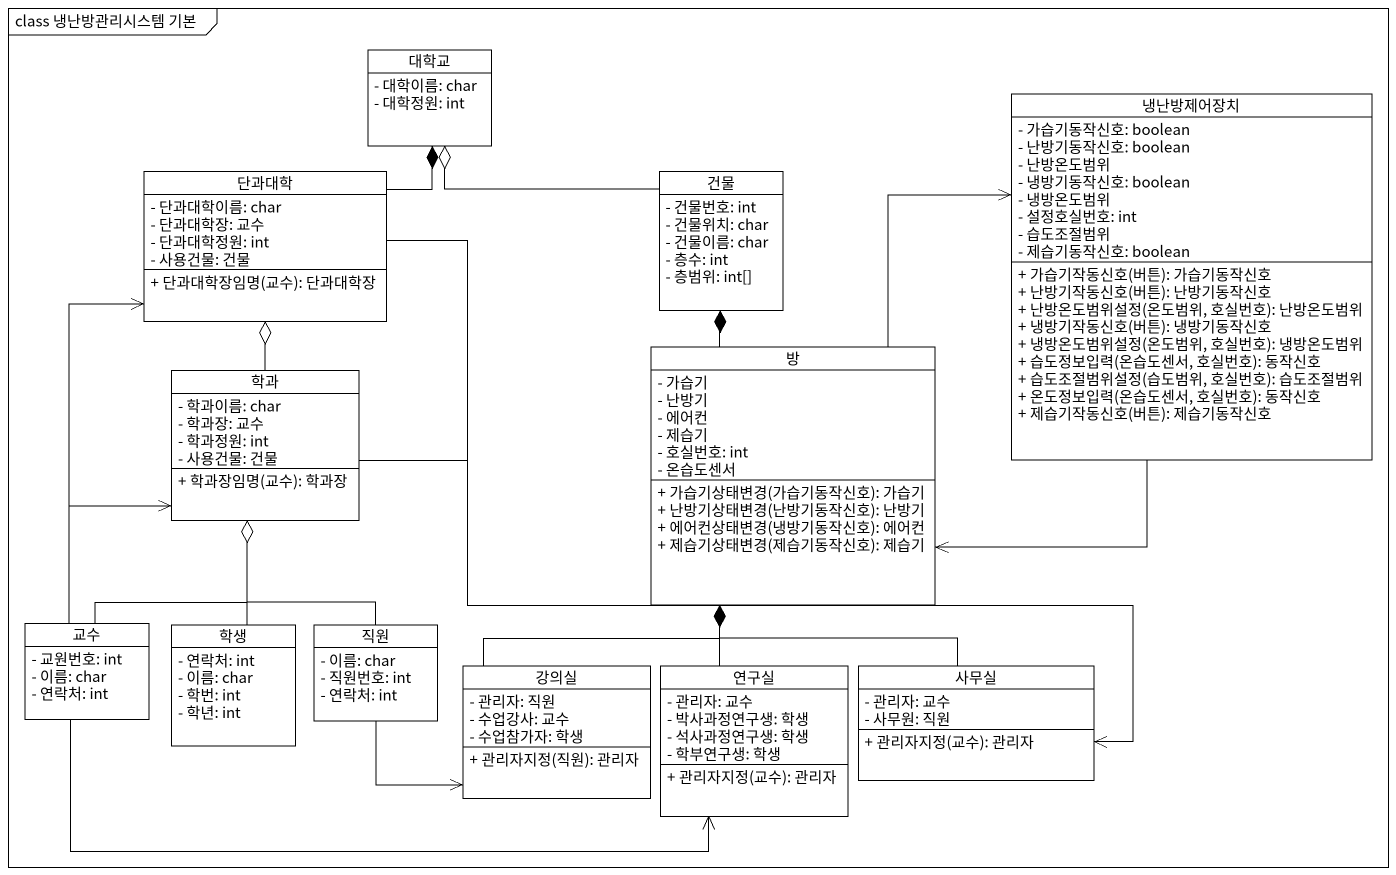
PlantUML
@startuml
mainframe class 냉난방관리시스템 기본
hide circle
hide empty members
skinparam classAttributeIconSize 0
class 대학교 {
  - 대학이름: char
  - 대학정원: int
}
class 냉난방제어장치 {
  - 가습기동작신호: boolean
  - 난방기동작신호: boolean
  - 난방온도범위
  - 냉방기동작신호: boolean
  - 냉방온도범위
  - 설정호실번호: int
  - 습도조절범위
  - 제습기동작신호: boolean
  + 가습기작동신호(버튼): 가습기동작신호
  + 난방기작동신호(버튼): 난방기동작신호
  + 난방온도범위설정(온도범위, 호실번호): 난방온도범위
  + 냉방기작동신호(버튼): 냉방기동작신호
  + 냉방온도범위설정(온도범위, 호실번호): 냉방온도범위
  + 습도정보입력(온습도센서, 호실번호): 동작신호
  + 습도조절범위설정(습도범위, 호실번호): 습도조절범위
  + 온도정보입력(온습도센서, 호실번호): 동작신호
  + 제습기작동신호(버튼): 제습기동작신호
}
class 단과대학 {
  - 단과대학이름: char
  - 단과대학장: 교수
  - 단과대학정원: int
  - 사용건물: 건물
  + 단과대학장임명(교수): 단과대학장
}
class 건물 {
  - 건물번호: int
  - 건물위치: char
  - 건물이름: char
  - 층수: int
  - 층범위: int[]
}
class 학과 {
  - 학과이름: char
  - 학과장: 교수
  - 학과정원: int
  - 사용건물: 건물
  + 학과장임명(교수): 학과장
}
class 방 {
  - 가습기
  - 난방기
  - 에어컨
  - 제습기
  - 호실번호: int
  - 온습도센서
  + 가습기상태변경(가습기동작신호): 가습기
  + 난방기상태변경(난방기동작신호): 난방기
  + 에어컨상태변경(냉방기동작신호): 에어컨
  + 제습기상태변경(제습기동작신호): 제습기
}
class 교수 {
  - 교원번호: int
  - 이름: char
  - 연락처: int
}
class 학생 {
  - 연락처: int
  - 이름: char
  - 학번: int
  - 학년: int
}
class 직원 {
  - 이름: char
  - 직원번호: int
  - 연락처: int
}
class 강의실 {
  - 관리자: 직원
  - 수업강사: 교수
  - 수업참가자: 학생
  + 관리자지정(직원): 관리자
}
class 연구실 {
  - 관리자: 교수
  - 박사과정연구생: 학생
  - 석사과정연구생: 학생
  - 학부연구생: 학생
  + 관리자지정(교수): 관리자
}
class 사무실 {
  - 관리자: 교수
  - 사무원: 직원
  + 관리자지정(교수): 관리자
}
냉난방제어장치 -left-> 방
단과대학 -up-* 대학교
단과대학 --> 사무실
건물 -left-o 대학교
학과 -up-o 단과대학
학과 -right-> 사무실
방 -right-> 냉난방제어장치
방 -up-* 건물
교수 -up-> 단과대학
교수 -up-> 학과
교수 -up-o 학과
교수 -right-> 연구실
학생 -up-o 학과
직원 -up-o 학과
직원 -right-> 강의실
강의실 -up-* 방
연구실 -up-* 방
사무실 -up-* 방
@enduml
